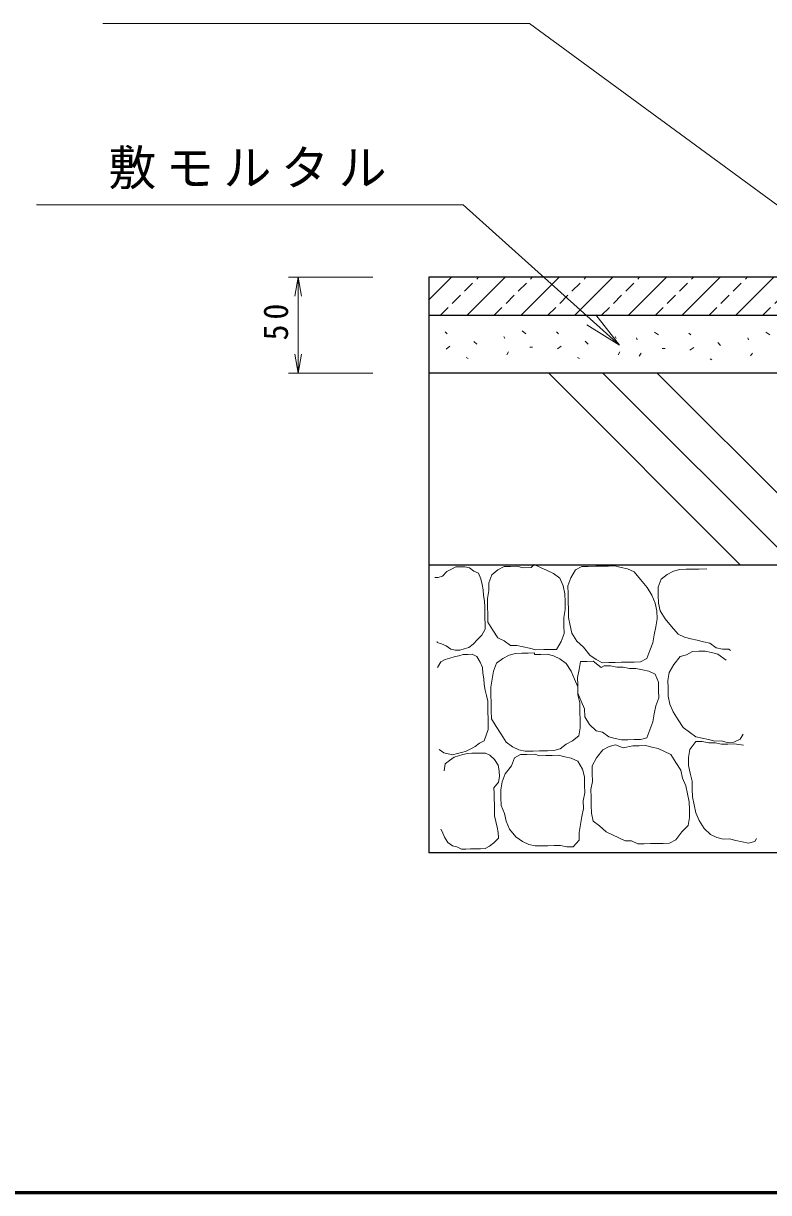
# Model space of a CAD drawing. Units: millimetres, scale not verified. Extents: x -312644 to 200250, y -138500 to 140234.
# Drawn here: x -171017 to -132186, y -138500 to -77565 of the extents above; entities that cross this region are included whole.
import ezdxf

# ---------------------------------------------------------------- set-up
doc = ezdxf.new("R2010")
doc.units = ezdxf.units.MM
doc.header["$LTSCALE"] = 500
doc.linetypes.add('DASHED1', pattern=[1.8, 1.2, -0.6])
for name, color, linetype, lineweight in [('0-0_0', 7, 'Continuous', 9), ('3-0_外灯平面', 4, 'Continuous', 9), ('3-1_寸法', 7, 'Continuous', 9)]:
    doc.layers.add(name, color=color, linetype=linetype, lineweight=lineweight)
doc.styles.add('ＭＳ ゴシック', font='')
doc.styles.get('ＭＳ ゴシック').set_extended_font_data('MS Gothic')

msp = doc.modelspace()

# ---------------------------------------------------------------- linework, layer by layer
at = {"layer": '0-0_0', "color": 5, "lineweight": 60}
msp.add_line((-200250, -138500), (200250, -138500), dxfattribs=at)
at = {"layer": '3-0_外灯平面'}
for p, q in [((-170336.7, -87028.9), (-148093.5, -87028.9)), ((-148093.5, -87028.9), (-139961.5, -94332.8)), ((-157207.3, -90796.2), (-152814.8, -90796.2)), ((-156707.3, -90796.2), (-156881, -91781.1)), ((-156707.3, -95796.2), (-156707.3, -90796.2)), ((-156707.3, -90796.2), (-156533.7, -91781.1)), ((-139961.5, -94332.8), (-141194.7, -92758.3)), ((-139961.5, -94332.8), (-141658.9, -93275)), ((-156707.3, -95796.2), (-156881, -94811.4)), ((-156707.3, -95796.2), (-156533.7, -94811.4)), ((-157207.3, -95796.2), (-152814.8, -95796.2))]:
    msp.add_line(p, q, dxfattribs=at)
msp.add_lwpolyline([(-166883.1, -77564.6), (-144639.9, -77564.6), (-125328.4, -91727.4), (-126225.2, -91285)], dxfattribs=at)
at = {"layer": '3-1_寸法'}
for p, q in [((-149901.8, -91992.8), (-148706.4, -90796.3)), ((-147905.4, -92796.3), (-145906.1, -90796.3)), ((-145105.7, -92796.3), (-143106.4, -90796.3)), ((-142305.5, -92796.3), (-140306.2, -90796.3)), ((-139505.5, -92796.3), (-137505.7, -90796.3)), ((-136705.6, -92796.3), (-134706.3, -90796.3)), ((-133905.6, -92796.3), (-131906.3, -90796.3)), ((-149043.2, -93640.7), (-148943.3, -93740)), ((-145035.6, -93587.3), (-144835.9, -93736.9)), ((-143240.7, -93636.1), (-143141.1, -93735.5)), ((-138131.5, -93653.9), (-137931.8, -93803.3)), ((-136336.6, -93702.2), (-136236.7, -93801.8)), ((-132328.5, -93649.3), (-132129.3, -93798.5)), ((-148992.8, -94537.7), (-148793.1, -94388)), ((-147547.3, -94137.8), (-147397.6, -94287.2)), ((-145982.4, -93887.3), (-145932.5, -93986.8)), ((-144636.1, -94434.6), (-144486.4, -94434.6)), ((-143190.1, -94533.1), (-142990.9, -94383.4)), ((-141744.5, -94133), (-141595.1, -94282.6)), ((-140180.1, -93882.7), (-140130.3, -93982.3)), ((-139078.2, -93953.8), (-139028.4, -94053.4)), ((-136285.9, -94599.7), (-136086.7, -94449.8)), ((-134840.5, -94199.6), (-134690.7, -94349.2)), ((-133275.7, -93949.3), (-133225.9, -94048.9)), ((-147945.1, -94985.8), (-147845.8, -95035.3)), ((-145832.3, -94834.7), (-145732.5, -94685.1)), ((-142142.9, -94981.2), (-142043, -95030.7)), ((-140029.6, -94829.9), (-139930.2, -94680.2)), ((-138928, -94900.8), (-138828.4, -94751.1)), ((-137731.7, -94501.2), (-137582.1, -94501)), ((-135238.8, -95047), (-135138.7, -95097.1)), ((-133125.5, -94896.3), (-133026.1, -94746.6)), ((-148948.2, -106135.5), (-148716.2, -106013.4)), ((-148716.2, -106013.4), (-148484, -105891.9)), ((-148484, -105891.9), (-148249.7, -105887.2)), ((-148249.7, -105887.2), (-148015.4, -105882.4)), ((-148015.4, -105882.4), (-147779.9, -105936.3)), ((-147779.9, -105936.3), (-147542.1, -106107.4)), ((-145963.7, -105872.6), (-146290, -106044.2)), ((-145634, -105866), (-145963.7, -105872.6)), ((-145304.3, -105859.5), (-145634, -105866)), ((-144973.3, -105935.6), (-145304.3, -105859.5)), ((-144561.1, -105927.3), (-144973.3, -105935.6)), ((-144399.5, -105759.1), (-144561.1, -105927.3)), ((-144066.5, -105917.5), (-144399.5, -105759.1)), ((-143733.5, -106075.3), (-144066.5, -105917.5)), ((-141923.8, -105874.6), (-142250.1, -106045.7)), ((-141594.3, -105868), (-141923.8, -105874.6)), ((-141182.2, -105859.8), (-141594.3, -105868)), ((-140852.5, -105853.2), (-141182.2, -105859.8)), ((-140522.9, -105846.6), (-140852.5, -105853.2)), ((-139530.6, -105991.3), (-139861.9, -105915.6)), ((-139197.6, -106149.7), (-139530.6, -105991.3)), ((-136809.3, -106019.6), (-137137.3, -106108.4)), ((-136479.7, -106013.1), (-136809.3, -106019.6)), ((-136150, -106006.4), (-136479.7, -106013.1)), ((-135820.3, -105999.9), (-136150, -106006.4)), ((-135408.4, -105991.6), (-135820.3, -105999.9)), ((-149586.8, -106441.2), (-149410.9, -106437.7)), ((-147182.1, -106510.6), (-147117.9, -106802.1)), ((-146614.8, -106298), (-146771.5, -106713.4)), ((-146290, -106044.2), (-146614.8, -106298)), ((-143400.8, -106233.7), (-143733.5, -106075.3)), ((-142489.3, -106462.7), (-142645.8, -106878.2)), ((-142250.1, -106045.7), (-142489.3, -106462.7)), ((-138859.7, -106555.2), (-139197.6, -106149.7)), ((-137788.4, -106533.8), (-137944.9, -106949.2)), ((-137463.7, -106280), (-137788.4, -106533.8)), ((-137137.3, -106108.4), (-137463.7, -106280)), ((-147117.9, -106802.1), (-147053.3, -107093.7)), ((-147053.3, -107093.7), (-147047.4, -107387)), ((-146763.2, -107125.6), (-146837.2, -107539.4)), ((-146771.5, -106713.4), (-146763.2, -107125.6)), ((-142802.5, -107293.6), (-142893, -106883.1)), ((-142645.8, -106878.2), (-142637.6, -107290.4)), ((-137944.9, -106949.2), (-137936.7, -107361.4)), ((-146837.2, -107539.4), (-146829, -107951.5)), ((-142794.3, -107705.8), (-142802.5, -107293.6)), ((-142786, -108118), (-142794.3, -107705.8)), ((-142637.6, -107290.4), (-142629.3, -107702.5)), ((-142629.3, -107702.5), (-142621.1, -108114.6)), ((-138093.4, -107776.8), (-138266.3, -107368)), ((-138002.7, -108186.8), (-138093.4, -107776.8)), ((-137936.7, -107361.4), (-137928.4, -107773.5)), ((-137928.4, -107773.5), (-137838, -108183.5)), ((-146977.2, -107971.8), (-146971.4, -108264.6)), ((-146971.4, -108264.6), (-146965.5, -108557.4)), ((-142621.1, -108114.6), (-142612.8, -108526.3)), ((-137994.4, -108599), (-138002.7, -108186.8)), ((-137838, -108183.5), (-137582.3, -108590.7)), ((-146965.5, -108557.4), (-146959.7, -108850.6)), ((-146812.5, -108775.3), (-146557.1, -109182.5)), ((-142843.5, -109355.5), (-142851.8, -108943.4)), ((-142612.8, -108526.3), (-142522.1, -108936.8)), ((-142522.1, -108936.8), (-142431.6, -109347.3)), ((-147353.4, -109678.6), (-147583.1, -109918.1)), ((-147123.6, -109439.7), (-147353.4, -109678.6)), ((-146557.1, -109182.5), (-146301.7, -109589.7)), ((-146301.7, -109589.7), (-145968.7, -109748.1)), ((-143000.3, -109771), (-142843.5, -109355.5)), ((-142431.6, -109347.3), (-142176, -109754.5)), ((-138216.9, -109840.4), (-138142.9, -109426.5)), ((-136906.7, -109401.9), (-136573.7, -109560.2)), ((-136573.7, -109560.2), (-136242.4, -109635.8)), ((-136242.4, -109635.8), (-135911.1, -109711.5)), ((-149460.1, -109838.3), (-149461.3, -109779.8)), ((-149224.6, -109892), (-149460.1, -109838.3)), ((-148988, -110004.7), (-149224.6, -109892)), ((-148750.2, -110175.9), (-148988, -110004.7)), ((-147583.1, -109918.1), (-147813.9, -110098.2)), ((-145968.7, -109748.1), (-145634.1, -109988.7)), ((-145634.1, -109988.7), (-145304.4, -109982.1)), ((-145304.4, -109982.1), (-144973.1, -110057.8)), ((-144973.1, -110057.8), (-144641.8, -110133.4)), ((-144641.8, -110133.4), (-144310.4, -110209.5)), ((-144310.4, -110209.5), (-143898.5, -110201.3)), ((-143239.2, -110188.1), (-143000.3, -109771)), ((-142176, -109754.5), (-141839.7, -110077.3)), ((-141839.7, -110077.3), (-141502, -110482.9)), ((-138530.1, -110670.8), (-138373.6, -110255.3)), ((-138373.6, -110255.3), (-138216.9, -109840.4)), ((-135817.1, -110286.9), (-136146.8, -110293.5)), ((-135487.4, -110280.3), (-135817.1, -110286.9)), ((-135156.1, -110356), (-135487.4, -110280.3)), ((-134582.6, -110179.4), (-134252.9, -110172.9)), ((-134252.9, -110172.9), (-134168.7, -110254)), ((-149434.4, -111127.2), (-149264.6, -110830.9)), ((-149264.6, -110830.9), (-149032.6, -110708.8)), ((-149032.6, -110708.8), (-148799.2, -110645.7)), ((-148799.2, -110645.7), (-148566.1, -110582.6)), ((-148099.8, -110455.8), (-147865.5, -110451.1)), ((-147865.5, -110451.1), (-147631, -110446.4)), ((-147631, -110446.4), (-147394.3, -110559.1)), ((-145378.6, -110395.4), (-145706.7, -110484.8)), ((-145049, -110388.8), (-145378.6, -110395.4)), ((-144719.3, -110382.2), (-145049, -110388.8)), ((-144389.6, -110375.7), (-144719.3, -110382.2)), ((-144388, -110458.3), (-144389.6, -110375.7)), ((-144058.3, -110451.8), (-144388, -110458.3)), ((-143728.6, -110445.1), (-144058.3, -110451.8)), ((-143397.3, -110520.8), (-143728.6, -110445.1)), ((-143064.3, -110679.2), (-143397.3, -110520.8)), ((-142730, -110919.8), (-143064.3, -110679.2)), ((-141989.8, -110822.7), (-142064.1, -111236.5)), ((-141660.2, -110816.1), (-141989.8, -110822.7)), ((-141502, -110482.9), (-141167.4, -110723.5)), ((-141167.4, -110723.5), (-140834.5, -110881.8)), ((-140834.5, -110881.8), (-140504.8, -110875.3)), ((-140504.8, -110875.3), (-140175.1, -110868.6)), ((-140175.1, -110868.6), (-139845.5, -110862.1)), ((-139845.5, -110862.1), (-139515.8, -110855.5)), ((-139515.8, -110855.5), (-139186.1, -110848.9)), ((-136801.1, -110553.9), (-137122.6, -110972.6)), ((-136473.1, -110465.1), (-136801.1, -110553.9)), ((-136146.8, -110293.5), (-136473.1, -110465.1)), ((-134824.8, -110432.1), (-135156.1, -110356)), ((-134406.3, -110753.3), (-134824.8, -110432.1)), ((-147089.6, -111138.8), (-147083.7, -111432)), ((-147083.7, -111432), (-147019.4, -111723.6)), ((-146514.2, -111325.5), (-146588.5, -111738.8)), ((-146357.8, -110910.1), (-146514.2, -111325.5)), ((-142474.3, -111327), (-142730, -110919.8)), ((-142301.4, -111735.8), (-142474.3, -111327)), ((-142064.1, -111236.5), (-142138.1, -111649.8)), ((-140087.7, -111114.2), (-140419, -111038.6)), ((-139758, -111107.6), (-140087.7, -111114.2)), ((-139426.7, -111183.8), (-139758, -111107.6)), ((-138434.4, -111328.4), (-138765.7, -111252.8)), ((-138101.7, -111486.8), (-138434.4, -111328.4)), ((-137928.5, -111895.7), (-138101.7, -111486.8)), ((-137361.5, -111389.7), (-137435.8, -111803.1)), ((-137122.6, -110972.6), (-137361.5, -111389.7)), ((-147019.4, -111723.6), (-147013.6, -112016.9)), ((-146588.5, -111738.8), (-146662.7, -112152.6)), ((-142128.2, -112144.7), (-142301.4, -111735.8)), ((-137435.8, -111803.1), (-137427.5, -112215.2)), ((-146884.7, -112600.1), (-146820.1, -112892.1)), ((-142119.9, -112556.3), (-142128.2, -112144.7)), ((-142121.6, -112474.1), (-141948.6, -112882.9)), ((-142029.5, -112966.8), (-142119.9, -112556.3)), ((-138068.7, -113134.9), (-137912, -112719.4)), ((-137427.5, -112215.2), (-137419.3, -112627.4)), ((-137419.3, -112627.4), (-137328.6, -113037.8)), ((-146820.1, -112892.1), (-146814.3, -113184.9)), ((-146814.3, -113184.9), (-146808.4, -113477.7)), ((-146646.2, -112976.9), (-146638, -113389)), ((-142019.6, -113461.2), (-142029.5, -112966.8)), ((-141948.6, -112882.9), (-141775.4, -113291.8)), ((-141775.4, -113291.8), (-141767.2, -113703.4)), ((-138142.7, -113548.7), (-138068.7, -113134.9)), ((-137328.6, -113037.8), (-137155.6, -113446.7)), ((-146638, -113389), (-146629.7, -113800.7)), ((-146629.7, -113800.7), (-146374.1, -114207.9)), ((-142011.3, -113873.4), (-142019.6, -113461.2)), ((-142003.1, -114285.5), (-142011.3, -113873.4)), ((-138217, -113962.5), (-138142.7, -113548.7)), ((-137155.6, -113446.7), (-136899.9, -113853.9)), ((-136899.9, -113853.9), (-136644.5, -114260.6)), ((-146790.8, -114356.9), (-146902.1, -114652)), ((-146796.7, -114063.7), (-146790.8, -114356.9)), ((-142077.1, -114699.3), (-142003.1, -114285.5)), ((-141175.5, -114433.9), (-140844.2, -114509.6)), ((-140844.2, -114509.6), (-140509.6, -114750.2)), ((-136644.5, -114260.6), (-136309.9, -114501.2)), ((-136309.9, -114501.2), (-135975.3, -114742.3)), ((-146902.1, -114652), (-147013.4, -114947.1)), ((-145863.2, -115022.3), (-145528.6, -115262.9)), ((-143052.9, -115378.4), (-142728.2, -115124.6)), ((-142728.2, -115124.6), (-142401.8, -114953.1)), ((-142401.8, -114953.1), (-142077.1, -114699.3)), ((-140509.6, -114750.2), (-140178.5, -114826.4)), ((-140171.9, -115155.7), (-140499.7, -115244.6)), ((-139756.4, -115312.5), (-140171.9, -115155.7)), ((-139517.5, -114895.4), (-139187.8, -114888.8)), ((-139187.8, -114888.8), (-138858.2, -114882.2)), ((-138858.2, -114882.2), (-138530.2, -114793.4)), ((-135970.3, -114989.5), (-136291.8, -115408.2)), ((-135975.3, -114742.3), (-135644, -114817.9)), ((-135640.7, -114982.9), (-135970.3, -114989.5)), ((-135644, -114817.9), (-135312.6, -114893.5)), ((-135309.3, -115058.5), (-135640.7, -114982.9)), ((-135312.6, -114893.5), (-134981.3, -114969.7)), ((-134979.7, -115051.9), (-135309.3, -115058.5)), ((-134981.3, -114969.7), (-134651.9, -114963.1)), ((-134648.6, -115127.6), (-134979.7, -115051.9)), ((-134651.9, -114963.1), (-134320.6, -115038.7)), ((-134318.9, -115121), (-134648.6, -115127.6)), ((-134320.6, -115038.7), (-133990.9, -115032.2)), ((-133989.3, -115114.4), (-134318.9, -115121)), ((-133990.9, -115032.2), (-133664.6, -114860.6)), ((-133493, -115187.2), (-133989.3, -115114.4)), ((-133664.6, -114860.6), (-133504.5, -114610.1)), ((-149111, -115575.4), (-149348.8, -115404.2)), ((-148875.5, -115629.2), (-149111, -115575.4)), ((-148640, -115683.4), (-148875.5, -115629.2)), ((-147940.4, -115493.5), (-148173.5, -115556.7)), ((-147708.4, -115371.4), (-147940.4, -115493.5)), ((-147476.4, -115249.8), (-147708.4, -115371.4)), ((-147645, -115604.5), (-147410.7, -115599.9)), ((-145528.6, -115262.9), (-145195.6, -115421.3)), ((-145108.2, -115666.8), (-145434.6, -115838.3)), ((-145195.6, -115421.3), (-144864.3, -115496.9)), ((-144778.8, -115660.2), (-145108.2, -115666.8)), ((-144366.6, -115652), (-144778.8, -115660.2)), ((-144117.8, -115729.2), (-144366.6, -115652)), ((-144122.7, -115482.1), (-143710.6, -115473.8)), ((-143788.1, -115722.7), (-144117.8, -115729.2)), ((-143458.4, -115716.1), (-143788.1, -115722.7)), ((-143710.6, -115473.8), (-143380.9, -115467.2)), ((-143128.8, -115709.5), (-143458.4, -115716.1)), ((-143380.9, -115467.2), (-143052.9, -115378.4)), ((-142797.5, -115785.6), (-143128.8, -115709.5)), ((-140499.7, -115244.6), (-140826, -115416.2)), ((-139263.7, -115219.9), (-139756.4, -115312.5)), ((-138934.1, -115213.3), (-139263.7, -115219.9)), ((-138604.4, -115206.7), (-138934.1, -115213.3)), ((-138273.1, -115282.8), (-138604.4, -115206.7)), ((-137941.7, -115358.4), (-138273.1, -115282.8)), ((-137608.8, -115516.8), (-137941.7, -115358.4)), ((-137275.8, -115675.2), (-137608.8, -115516.8)), ((-137020.4, -116081.9), (-137275.8, -115675.2)), ((-136291.8, -115408.2), (-136366, -115821.5)), ((-148809.8, -115979.7), (-148579, -115799.2)), ((-146466.2, -115932.8), (-146284.7, -116222.1)), ((-145591.3, -116253.3), (-145912.7, -116672.1)), ((-145434.6, -115838.3), (-145591.3, -116253.3)), ((-142466.2, -115861.2), (-142797.5, -115785.6)), ((-141386.7, -116252), (-141378.4, -116664.1)), ((-136765, -116489.1), (-137020.4, -116081.9)), ((-136366, -115821.5), (-136357.7, -116233.7)), ((-136357.7, -116233.7), (-136267, -116644.1)), ((-145912.7, -116672.1), (-146069.2, -117087.5)), ((-141787, -116836.8), (-141877.7, -116426.8)), ((-141778.8, -117249), (-141787, -116836.8)), ((-141378.4, -116664.1), (-141370.2, -117075.8)), ((-136674.2, -116899.6), (-136765, -116489.1)), ((-136501, -117308.5), (-136674.2, -116899.6)), ((-136267, -116644.1), (-136176.3, -117054.7)), ((-146495.6, -117398.8), (-146489.7, -117691.5)), ((-146069.2, -117087.5), (-146143.4, -117501.3)), ((-146143.4, -117501.3), (-146135.2, -117913.4)), ((-141770.6, -117661.1), (-141778.8, -117249)), ((-141370.2, -117075.8), (-141444.2, -117489.6)), ((-136410.6, -117718.9), (-136501, -117308.5)), ((-136176.3, -117054.7), (-136168.1, -117466.8)), ((-136168.1, -117466.8), (-136159.8, -117878.4)), ((-146135.2, -117913.4), (-146126.9, -118325.6)), ((-141844.8, -118074.9), (-141770.6, -117661.1)), ((-141836.5, -118487.1), (-141844.8, -118074.9)), ((-136319.8, -118129.4), (-136410.6, -117718.9)), ((-136311.6, -118541.1), (-136319.8, -118129.4)), ((-136159.8, -117878.4), (-136069.4, -118289)), ((-146126.9, -118325.6), (-145953.7, -118733.9)), ((-145953.7, -118733.9), (-145863.3, -119144.5)), ((-141910.8, -118900.8), (-141836.5, -118487.1)), ((-141427.7, -118313.9), (-141419.5, -118726)), ((-141419.5, -118726), (-141329, -119136.5)), ((-136303.4, -118953.2), (-136311.6, -118541.1)), ((-136069.4, -118289), (-135978.6, -118699.4)), ((-135978.6, -118699.4), (-135805.7, -119108.3)), ((-146466.3, -118863.6), (-146401.7, -119155.2)), ((-145863.3, -119144.5), (-145690.1, -119553.3)), ((-142059, -119727.9), (-141984.8, -119314.2)), ((-141984.8, -119314.2), (-141910.8, -118900.8)), ((-141329, -119136.5), (-140994.3, -119377.1)), ((-136700.7, -119703.5), (-136377.6, -119367)), ((-136377.6, -119367), (-136303.4, -118953.2)), ((-135805.7, -119108.3), (-135550, -119515.5)), ((-148900.1, -120260.3), (-149081.8, -119971)), ((-145690.1, -119553.3), (-145352.1, -119958.8)), ((-145352.1, -119958.8), (-145017.5, -120199.4)), ((-142050.8, -120140.1), (-142059, -119727.9)), ((-140325.1, -119858.3), (-139992.2, -120016.7)), ((-139992.2, -120016.7), (-139659.2, -120174.5)), ((-137022.1, -120121.8), (-136700.7, -119703.5)), ((-135550, -119515.5), (-135213.8, -119838.3)), ((-135213.8, -119838.3), (-134880.8, -119996.7)), ((-134880.8, -119996.7), (-134549.7, -120072.3)), ((-132898.1, -120204.4), (-132818.9, -120037.7)), ((-147721.3, -120588.5), (-147955.6, -120593.2)), ((-146496.6, -120270.7), (-146727.7, -120451.2)), ((-145017.5, -120199.4), (-144684.8, -120357.8)), ((-144684.8, -120357.8), (-144353.5, -120433.4)), ((-144353.5, -120433.4), (-144023.8, -120426.8)), ((-144023.8, -120426.8), (-143694.2, -120420.2)), ((-143694.2, -120420.2), (-143364.5, -120413.7)), ((-143364.5, -120413.7), (-143034.8, -120407.1)), ((-143034.8, -120407.1), (-142703.5, -120482.7)), ((-142703.5, -120482.7), (-142373.8, -120476.1)), ((-142373.8, -120476.1), (-142050.8, -120140.1)), ((-139659.2, -120174.5), (-139329.6, -120167.9)), ((-138666.9, -120319.7), (-138337.2, -120313.1)), ((-138337.2, -120313.1), (-138007.6, -120306.5)), ((-138007.6, -120306.5), (-137677.9, -120299.9)), ((-137677.9, -120299.9), (-137348.2, -120293.4)), ((-137348.2, -120293.4), (-137022.1, -120121.8)), ((-134549.7, -120072.3), (-134220.1, -120065.7)), ((-134220.1, -120065.7), (-133888.7, -120141.9)), ((-133888.7, -120141.9), (-133557.4, -120217.5)), ((-133557.4, -120217.5), (-133226.1, -120293.2)), ((-133226.1, -120293.2), (-132898.1, -120204.4))]:
    msp.add_line(p, q, dxfattribs=at)
at = {"layer": '3-1_寸法', "color": 3, "lineweight": 25}
for p, q in [((-124885.9, -90796.2), (-149885.9, -90796.3)), ((-149885.9, -90796.3), (-149885.9, -120796)), ((-125885.9, -92796.2), (-149885.9, -92796.2)), ((-124885.9, -95796.2), (-149885.9, -95796.2)), ((-79885.9, -105796.2), (-149885.9, -105796.2)), ((-79885.9, -120796), (-149885.9, -120796))]:
    msp.add_line(p, q, dxfattribs=at)
at = {"layer": '3-1_寸法', "linetype": 'DASHED1'}
for p, q in [((-149305.4, -92796), (-147305.3, -90796.3)), ((-146505.7, -92796), (-144505.6, -90796.3)), ((-143705.7, -92796), (-141705.6, -90796.3)), ((-140905.5, -92796), (-138905.4, -90796.3)), ((-138105.6, -92796), (-136106, -90796.3)), ((-135305.6, -92796), (-133306, -90796.3)), ((-132505.9, -92796), (-130506.3, -90796.3))]:
    msp.add_line(p, q, dxfattribs=at)
at = {"layer": '3-1_寸法', "color": 2, "lineweight": 25}
for p, q in [((-143644.7, -95796), (-133644.9, -105796.2)), ((-140816.5, -95796.2), (-130816.4, -105796.2)), ((-137988.1, -95796.1), (-127988, -105796.1))]:
    msp.add_line(p, q, dxfattribs=at)
at = {"layer": '3-1_寸法'}
for points in [[(-139861.9, -105915.6), (-140193.2, -105840), (-140522.9, -105846.6)], [(-149410.9, -106437.7), (-149177.8, -106374.5), (-148948.2, -106135.5)], [(-147542.1, -106107.4), (-147305.2, -106219.6), (-147182.1, -106510.6)], [(-142893, -106883.1), (-143066.2, -106474.3), (-143400.8, -106233.7)], [(-138266.3, -107368), (-138521.8, -106960.8), (-138859.7, -106555.2)], [(-147047.4, -107387), (-146983.1, -107678.6), (-146977.2, -107971.8)], [(-146829, -107951.5), (-146820.7, -108363.2), (-146812.5, -108775.3)], [(-142851.8, -108943.4), (-142860, -108531.2), (-142786, -108118)], [(-146959.7, -108850.6), (-146953.8, -109143.4), (-147123.6, -109439.7)], [(-138142.9, -109426.5), (-138068.7, -109012.8), (-137994.4, -108599)], [(-137582.3, -108590.7), (-137244.6, -108996.3), (-136906.7, -109401.9)], [(-148280.1, -110225), (-148514.7, -110229.7), (-148750.2, -110175.9)], [(-147813.9, -110098.2), (-148047, -110161.8), (-148280.1, -110225)], [(-143898.5, -110201.3), (-143568.9, -110194.7), (-143239.2, -110188.1)], [(-135911.1, -109711.5), (-135579.8, -109787.6), (-135248.5, -109863.2)], [(-135248.5, -109863.2), (-134913.9, -110103.8), (-134582.6, -110179.4)], [(-148566.1, -110582.6), (-148333, -110518.9), (-148099.8, -110455.8)], [(-147394.3, -110559.1), (-147212.6, -110848.3), (-147089.6, -111138.8)], [(-145706.7, -110484.8), (-146033, -110656.3), (-146357.8, -110910.1)], [(-140911.8, -111130.7), (-141330.5, -110809.5), (-141660.2, -110816.1)], [(-139186.1, -110848.9), (-138856.5, -110842.3), (-138530.1, -110670.8)], [(-140419, -111038.6), (-140748.7, -111045.1), (-140911.8, -111130.7)], [(-138765.7, -111252.8), (-139097.1, -111177.1), (-139426.7, -111183.8)], [(-147013.6, -112016.9), (-146949, -112308.5), (-146884.7, -112600.1)], [(-142138.1, -111649.8), (-142129.8, -112061.9), (-142121.6, -112474.1)], [(-137912, -112719.4), (-137920.3, -112307.8), (-137928.5, -111895.7)], [(-146662.7, -112152.6), (-146654.5, -112564.7), (-146646.2, -112976.9)], [(-146808.4, -113477.7), (-146802.5, -113770.9), (-146796.7, -114063.7)], [(-141767.2, -113703.4), (-141511.7, -114110.6), (-141175.5, -114433.9)], [(-146374.1, -114207.9), (-146118.6, -114615.1), (-145863.2, -115022.3)], [(-138530.2, -114793.4), (-138373.4, -114378), (-138217, -113962.5)], [(-147013.4, -114947.1), (-147245.6, -115069.3), (-147476.4, -115249.8)], [(-140178.5, -114826.4), (-139847.2, -114902), (-139517.5, -114895.4)], [(-148173.5, -115556.7), (-148406.9, -115619.8), (-148640, -115683.4)], [(-148579, -115799.2), (-148345.8, -115736), (-148112.7, -115672.9)], [(-148112.7, -115672.9), (-147879.6, -115609.2), (-147645, -115604.5)], [(-147410.7, -115599.9), (-147176.4, -115595.2), (-146942.1, -115590.5)], [(-146942.1, -115590.5), (-146705.4, -115703.2), (-146466.2, -115932.8)], [(-144864.3, -115496.9), (-144452.4, -115488.7), (-144122.7, -115482.1)], [(-140826, -115416.2), (-141147.5, -115834.9), (-141386.7, -116252)], [(-149092.2, -116512.6), (-149040.8, -116160.3), (-148809.8, -115979.7)], [(-146284.7, -116222.1), (-146220.1, -116514.2), (-146214.3, -116806.9)], [(-141877.7, -116426.8), (-142133.2, -116019.6), (-142466.2, -115861.2)], [(-146214.3, -116806.9), (-146267.1, -117100.9), (-146495.6, -117398.8)], [(-141444.2, -117489.6), (-141435.9, -117901.7), (-141427.7, -118313.9)], [(-146489.7, -117691.5), (-146483.9, -117984.8), (-146478, -118277.6)], [(-146478, -118277.6), (-146472.2, -118570.4), (-146466.3, -118863.6)], [(-146401.7, -119155.2), (-146337.4, -119447.3), (-146272.9, -119738.9)], [(-140994.3, -119377.1), (-140658.1, -119699.9), (-140325.1, -119858.3)], [(-149081.8, -119971), (-149204.8, -119680.1), (-149265.6, -119564.3)], [(-146272.9, -119738.9), (-146267, -120031.6), (-146496.6, -120270.7)], [(-148426.8, -120485.2), (-148662.3, -120431.4), (-148900.1, -120260.3)], [(-147955.6, -120593.2), (-148189.9, -120597.9), (-148426.8, -120485.2)], [(-147193.9, -120578), (-147486.9, -120583.8), (-147721.3, -120588.5)], [(-146727.7, -120451.2), (-146959.6, -120573.3), (-147193.9, -120578)], [(-139329.6, -120167.9), (-138996.6, -120326.3), (-138666.9, -120319.7)]]:
    msp.add_lwpolyline(points, dxfattribs=at)

# ---------------------------------------------------------------- texts
at = {"layer": '3-0_外灯平面', "color": 2, "insert": (-166593.2, -86211.1), "char_height": 1833, "attachment_point": 7, "style": 'ＭＳ ゴシック'}
msp.add_mtext('\\T1.2;敷モルタル', dxfattribs=at)
at = {"layer": '3-0_外灯平面', "color": 2, "insert": (-157207.3, -94087.2), "char_height": 1283, "attachment_point": 7, "rotation": 90, "style": 'ＭＳ ゴシック'}
msp.add_mtext('\\T1.31;\\W0.95;50', dxfattribs=at)

doc.saveas('drawing.dxf')
